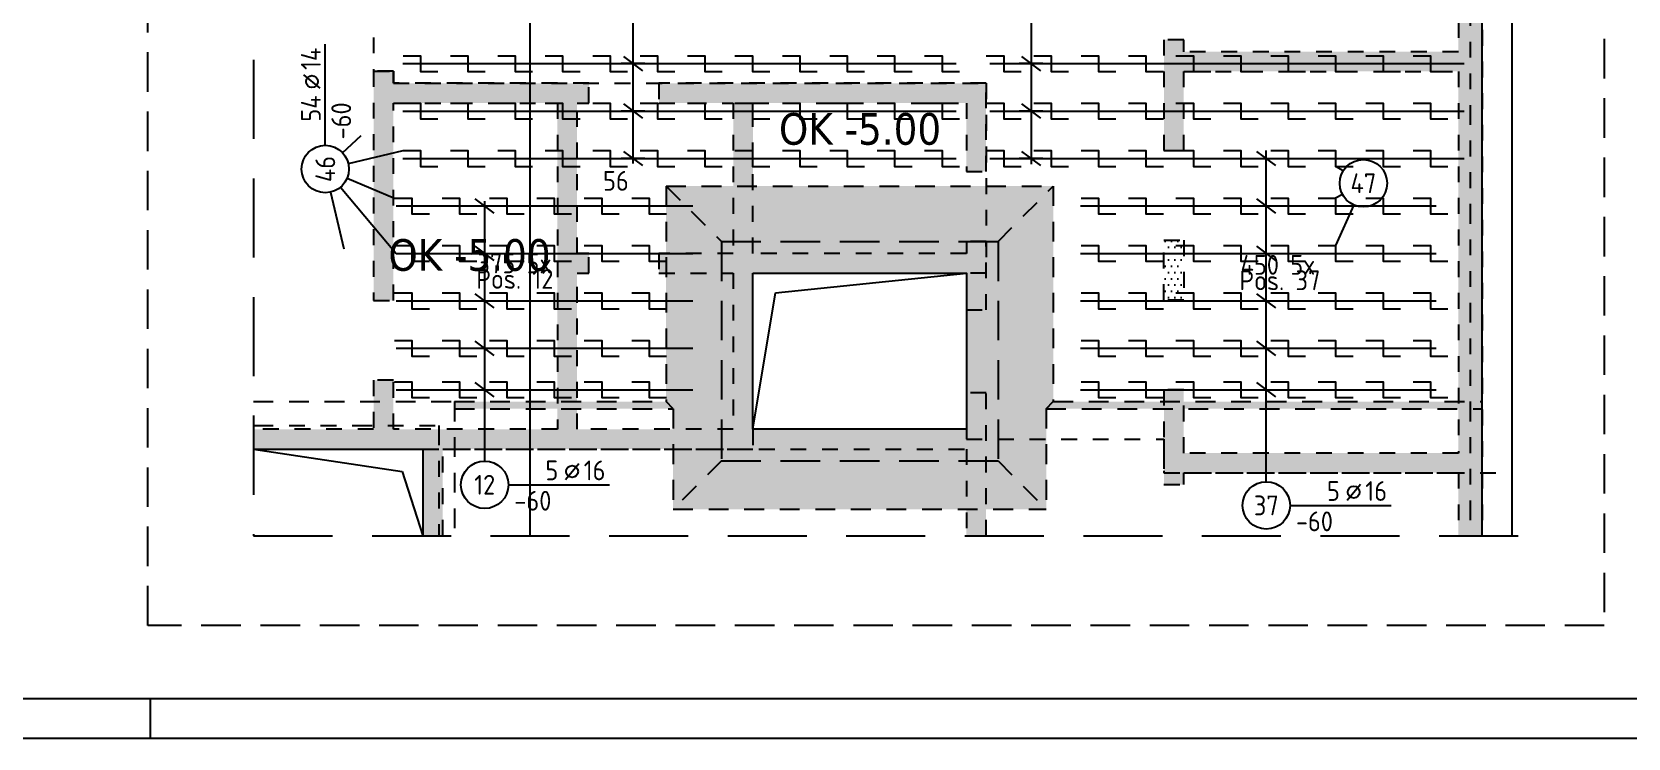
# Model space of a CAD drawing. Extents: x -28 to 85, y -37 to 54.
# Drawn here: x 39.7 to 49.8, y 0 to 4.46 of the extents above; entities that cross this region are included whole.
import ezdxf
from ezdxf.enums import TextEntityAlignment as Align

# ---------------------------------------------------------------- set-up
doc = ezdxf.new("R2010")
doc.units = 0
doc.header["$LTSCALE"] = 0.5
for name, pattern in [('AUSGEZOGEN', [1000.01, 1000, 0.01]), ('DIVIDE2', [0.625, 0.25, -0.125, 0, -0.125, 0, -0.125]), ('GESTRICHELTX2', [1.5, 1, -0.5]), ('HIDDEN', [0.375, 0.25, -0.125]), ('HIDDEN2', [0.187, 0.125, -0.062]), ('PUNKT', [0.175, 0.05, -0.125]), ('STRICHLINIE', [0.75, 0.5, -0.25]), ('VERDECKT', [0.375, 0.25, -0.125]), ('VERDECKTX2', [0.75, 0.5, -0.25])]:
    doc.linetypes.add(name, pattern=pattern)
for name, color, linetype in [('AFB', 7, 'Continuous'), ('AFU', 7, 'Continuous'), ('BETON', 7, 'Continuous'), ('DETAIL', 7, 'Continuous'), ('DRUEBER', 7, 'Continuous'), ('grau_dunkel', 7, 'Continuous'), ('grau_hell', 7, 'Continuous'), ('HILFE', 7, 'Continuous'), ('OBJEKT', 7, 'Continuous'), ('RAHMEN', 7, 'Continuous'), ('RND', 7, 'Continuous'), ('SCHRAFF', 7, 'Continuous'), ('VERDECKT', 7, 'Continuous'), ('Versprung oberseitig', 7, 'Continuous')]:
    doc.layers.add(name, color=color, linetype=linetype)
doc.layers.add('NOPLOT', color=7, linetype='Continuous', plot=False)
doc.styles.add('helv', font='tahoma.ttf')
doc.styles.add('txt', font='isocp.shx')
doc.linetypes.add('AFU_50L', pattern='A,0.75,["/",Standard,S=0.2,R=0,X=-0.01,Y=-0.1],0.07,["/",Standard,S=0.2,R=0,X=-0.01,Y=-0.1],0.75', length=1.57)
pattern_1 = [(0, (38.736006, -6.065056), (0.01984375, 0.0396875), [0, -0.0396875])]

# ---------------------------------------------------------------- blocks, each defined once
blk = doc.blocks.new('DINA0')
at = {"layer": 'RAHMEN', "color": 5}
blk.add_line((2, 0.5), (118.4, 0.5), dxfattribs=at)
at = {"layer": 'RAHMEN', "color": 7}
blk.add_line((80.9, 0.5), (80.9, 0), dxfattribs=at)
at = {"layer": 'RAHMEN'}
blk.add_line((0, 0), (118.9, 0), dxfattribs=at)
blk = doc.blocks.new('RND_LEI')
at = {"layer": 'RND', "color": 7, "linetype": 'Continuous'}
blk.add_line((1.022, 0.066), (1.19, 0.27), dxfattribs=at)
for centre, radius in [((0, 0), 0.3), ((1.106, 0.168), 0.075)]:
    blk.add_circle(centre, radius, dxfattribs=at)
at = {"layer": 'RND', "color": 7, "linetype": 'Continuous', "style": 'txt'}
blk.add_attdef('ANZ', text='', height=0.25, dxfattribs=at).set_placement((0.931, 0.057), align=Align.RIGHT)
for tag, p in [('DUM', (1.253, 0.057)), ('ABSTD', (1.674, 0.057)), ('POSTXT', (0.374, -0.327))]:
    blk.add_attdef(tag, p, '', height=0.25, dxfattribs=at)
blk.add_attdef('POSL', text='', height=0.25, dxfattribs=at).set_placement((0, 0), align=Align.MIDDLE)
blk = doc.blocks.new('RND_HIN')
at = {"layer": 'RND', "color": 7, "linetype": 'Continuous'}
blk.add_circle((0, 0), 0.3, dxfattribs=at)
at = {"layer": 'RND', "color": 7, "linetype": 'Continuous', "style": 'txt'}
blk.add_attdef('POSI', text='', height=0.25, dxfattribs=at).set_placement((0, 0), align=Align.MIDDLE)
blk = doc.blocks.new('lei_gre')
at = {"layer": 'RND', "color": 7, "linetype": 'Continuous'}
for p, q in [((-0.09, -0.12), (0.09, 0.12)), ((0, 0.15), (0, -0.15))]:
    blk.add_line(p, q, dxfattribs=at)

msp = doc.modelspace()

# ---------------------------------------------------------------- hatches: boundary and pattern name
at = {"layer": 'grau_dunkel'}
h = msp.add_hatch(color=21, dxfattribs=at)
h.paths.add_polyline_path([(45.81352, 1.75214), (45.81352, 3.13964), (44.06352, 3.13964), (44.06352, 1.75214)])
h.paths.add_polyline_path([(44.26352, 2.93964), (44.26352, 1.95214), (45.61352, 1.95214), (45.61352, 2.93964)], flags=16)
at = {"layer": 'grau_hell'}
h = msp.add_hatch(color=9, dxfattribs=at)
h.paths.add_polyline_path([(43.71352, 3.48964), (43.71352, 2.12714), (43.75852, 2.08214), (43.75852, 1.44714), (46.11852, 1.44714), (46.11852, 2.08214), (46.16352, 2.12714), (46.16352, 3.48964)])
h.paths.add_polyline_path([(44.06352, 3.13964), (44.06352, 1.75214), (45.81352, 1.75214), (45.81352, 3.13964)], flags=16)
h = msp.add_hatch(color=9, dxfattribs=at)
h.paths.add_polyline_path([(43.75852, 2.08214), (43.71352, 2.12714), (42.37602, 2.12714), (42.37602, 2.08214)])
h.paths.add_polyline_path([(46.16353, 2.12715), (46.11853, 2.08215), (48.87602, 2.08215), (48.87602, 2.12715)])
at = {"layer": 'SCHRAFF', "linetype": 'AUSGEZOGEN'}
h = msp.add_hatch(dxfattribs=at)
h.set_pattern_fill('DOTS', scale=0.025, double=1)
h.set_pattern_definition(pattern_1)
h.paths.add_polyline_path([(47.37602, 9.53847), (47.22602, 9.53847), (47.22602, 9.07714), (43.23852, 9.07714), (43.23852, 9.53847), (43.11352, 9.53847), (43.11352, 9.07714), (41.98852, 9.07714), (41.98852, 9.30214), (41.86352, 9.30214), (41.86352, 5.02964), (41.98852, 5.02964), (41.98852, 5.26464), (42.58102, 5.26464), (42.58102, 5.38964), (41.98852, 5.38964), (41.98852, 8.92714), (45.61352, 8.92714), (45.61352, 5.38964), (45.02352, 5.38964), (45.02352, 5.26464), (46.04852, 5.26464), (46.04852, 5.38964), (45.73852, 5.38964), (45.73852, 6.82714), (46.04852, 6.82714), (46.04852, 6.95214), (45.73852, 6.95214), (45.73852, 8.92714), (46.86352, 8.92714), (46.86352, 6.95214), (46.55352, 6.95214), (46.55352, 6.82714), (46.86352, 6.82714), (46.86352, 5.38964), (46.55352, 5.38964), (46.55352, 5.26464), (46.86352, 5.26464), (46.86352, 5.16464), (46.98852, 5.16464), (46.98852, 8.92714), (48.72602, 8.92714), (48.72602, 4.33964), (46.98852, 4.33964), (46.98852, 4.41464), (46.86352, 4.41464), (46.86352, 3.71464), (46.98852, 3.71464), (46.98852, 4.21464), (48.72602, 4.21464), (48.72602, 1.80214), (46.98852, 1.80214), (46.98852, 2.20214), (46.86352, 2.20214), (46.86352, 1.60214), (46.98852, 1.60214), (46.98852, 1.67714), (48.72602, 1.67714), (48.72602, 1.27918), (48.87602, 1.27918), (48.87602, 9.07714), (47.37602, 9.07714)])
h = msp.add_hatch(dxfattribs=at)
h.set_pattern_fill('DOTS', scale=0.025, double=1)
h.set_pattern_definition(pattern_1)
h.paths.add_polyline_path([(45.73852, 4.13964), (43.66852, 4.13964), (43.66852, 4.01464), (44.13852, 4.0146), (44.13852, 3.06464), (43.66852, 3.06464), (43.66852, 2.93964), (44.13852, 2.93964), (44.13852, 1.95214), (43.15102, 1.95214), (43.15102, 2.93964), (43.22602, 2.93964), (43.22602, 3.06464), (43.15102, 3.06464), (43.15102, 4.01464), (43.22602, 4.01464), (43.22602, 4.13964), (41.98852, 4.13964), (41.98852, 4.21714), (41.86352, 4.21714), (41.86352, 2.76714), (41.98852, 2.76714), (41.98852, 4.01464), (43.02602, 4.01464), (43.02602, 1.95214), (41.98852, 1.95214), (41.98852, 2.26214), (41.86352, 2.26214), (41.86352, 1.95214), (41.10359, 1.95214), (41.10359, 1.82714), (42.17602, 1.82714), (42.17602, 1.27918), (42.30102, 1.27918), (42.30102, 1.82714), (45.61352, 1.82714), (45.61352, 1.27918), (45.73852, 1.27918), (45.73852, 2.18214), (45.61352, 2.18214), (45.61352, 1.95214), (44.26352, 1.95214), (44.26352, 2.93964), (45.61352, 2.93964), (45.61352, 2.70714), (45.73852, 2.70714), (45.73852, 3.13964), (45.61352, 3.13964), (45.61352, 3.06464), (44.26352, 3.06463), (44.26352, 4.01464), (45.61352, 4.01464), (45.61352, 3.58214), (45.73852, 3.58214)])
h = msp.add_hatch(dxfattribs=at)
h.set_pattern_fill('DOTS', scale=0.025, double=1)
h.set_pattern_definition(pattern_1)
h.paths.add_polyline_path([(46.98852, 3.14714), (46.86352, 3.14714), (46.86352, 2.76964), (46.98852, 2.76964)])

# ---------------------------------------------------------------- linework, layer by layer
at = {"layer": 'AFB', "color": 1, "linetype": 'DIVIDE2'}
for p, q in [((48.80102, 9.00214), (48.80102, 1.27918)), ((41.10359, 1.97714), (42.27602, 1.97714)), ((42.27602, 1.97714), (42.27602, 1.27918))]:
    msp.add_line(p, q, dxfattribs=at)
at = {"layer": 'AFU', "color": 8, "linetype": 'AFU_50L'}
msp.add_line((42.85102, 9.07714), (42.85102, 1.27918), dxfattribs=at)
at = {"layer": 'BETON', "color": 6, "linetype": 'AUSGEZOGEN'}
for p, q in [((48.87602, 1.27918), (48.87602, 9.07714)), ((41.10359, 1.82714), (42.17602, 1.82714)), ((42.17602, 1.82714), (42.17602, 1.27918))]:
    msp.add_line(p, q, dxfattribs=at)
msp.add_lwpolyline([(44.26352, 2.93964), (45.61352, 2.93964), (45.61352, 1.95214), (44.26352, 1.95214)], close=True, dxfattribs=at)
at = {"layer": 'DETAIL', "color": 102, "linetype": 'STRICHLINIE'}
msp.add_lwpolyline([(40.43617, 0.71158), (40.43617, 11.17061), (49.64863, 11.17061), (49.64863, 0.71158)], close=True, dxfattribs=at)
at = {"layer": 'DRUEBER', "color": 7, "linetype": 'PUNKT', "lineweight": -2}
for p, q in [((48.72602, 8.92714), (48.72602, 4.33964)), ((46.86352, 4.41464), (46.86352, 3.71464)), ((46.98852, 4.41464), (46.86352, 4.41464)), ((46.98852, 4.33964), (46.98852, 4.41464)), ((48.72602, 4.33964), (46.98852, 4.33964)), ((41.86352, 4.21714), (41.86352, 2.76714)), ((41.98852, 4.21714), (41.86352, 4.21714)), ((41.98852, 4.13964), (41.98852, 4.21714)), ((46.98852, 4.21464), (48.72602, 4.21464)), ((46.98852, 3.71464), (46.98852, 4.21464)), ((48.72602, 4.21464), (48.72602, 1.80214)), ((43.22602, 4.13964), (41.98852, 4.13964)), ((43.22602, 4.01464), (43.22602, 4.13964)), ((43.66852, 4.13964), (43.66852, 4.01464)), ((45.73852, 4.13964), (43.66852, 4.13964)), ((45.73852, 3.58214), (45.73852, 4.13964)), ((41.98852, 4.01464), (43.02602, 4.01464)), ((41.98852, 2.76714), (41.98852, 4.01464)), ((43.02602, 4.01464), (43.02602, 1.95214)), ((43.15102, 4.01464), (43.22602, 4.01464)), ((43.15102, 3.06464), (43.15102, 4.01464)), ((43.66852, 4.01464), (44.13852, 4.0146)), ((44.13852, 4.0146), (44.13852, 3.06464)), ((44.26352, 4.01464), (45.61352, 4.01464)), ((44.26352, 3.06463), (44.26352, 4.01464)), ((45.61352, 4.01464), (45.61352, 3.58214)), ((46.86352, 3.71464), (46.98852, 3.71464)), ((45.61352, 3.58214), (45.73852, 3.58214)), ((45.61352, 3.13964), (45.61352, 3.06464)), ((45.73852, 3.13964), (45.61352, 3.13964)), ((45.73852, 2.70714), (45.73852, 3.13964)), ((43.22602, 3.06464), (43.15102, 3.06464)), ((43.22602, 2.93964), (43.22602, 3.06464)), ((43.66852, 3.06464), (43.66852, 2.93964)), ((44.13852, 3.06464), (43.66852, 3.06464)), ((45.61352, 3.06464), (44.26352, 3.06463)), ((43.15102, 2.93964), (43.22602, 2.93964)), ((43.15102, 1.95214), (43.15102, 2.93964)), ((43.66852, 2.93964), (44.13852, 2.93964)), ((44.13852, 2.93964), (44.13852, 1.95214)), ((44.26352, 2.93964), (45.61352, 2.93964)), ((44.26352, 1.95214), (44.26352, 2.93964)), ((45.61352, 2.93964), (45.61352, 2.70714)), ((41.86352, 2.76714), (41.98852, 2.76714)), ((45.61352, 2.70714), (45.73852, 2.70714)), ((41.86352, 2.26214), (41.86352, 1.95214)), ((41.98852, 2.26214), (41.86352, 2.26214)), ((41.98852, 1.95214), (41.98852, 2.26214)), ((45.61352, 2.18214), (45.61352, 1.95214)), ((45.73852, 2.18214), (45.61352, 2.18214)), ((45.73852, 1.27918), (45.73852, 2.18214)), ((46.86352, 2.20214), (46.86352, 1.60214)), ((46.98852, 2.20214), (46.86352, 2.20214)), ((46.98852, 1.80214), (46.98852, 2.20214)), ((41.86352, 1.95214), (41.10359, 1.95214)), ((43.02602, 1.95214), (41.98852, 1.95214)), ((44.13852, 1.95214), (43.15102, 1.95214)), ((45.61352, 1.95214), (44.26352, 1.95214)), ((41.10359, 1.82714), (42.17602, 1.82714)), ((42.17602, 1.82714), (42.17602, 1.27918)), ((42.30102, 1.82714), (45.61352, 1.82714)), ((42.30102, 1.27918), (42.30102, 1.82714)), ((45.61352, 1.82714), (45.61352, 1.27918)), ((48.72602, 1.80214), (46.98852, 1.80214)), ((46.98852, 1.67714), (48.72602, 1.67714)), ((46.98852, 1.60214), (46.98852, 1.67714)), ((48.72602, 1.67714), (48.72602, 1.27918)), ((46.86352, 1.60214), (46.98852, 1.60214))]:
    msp.add_line(p, q, dxfattribs=at)
msp.add_lwpolyline([(47.37602, 9.53847), (47.37602, 9.07714), (48.87602, 9.07714), (48.87602, 1.27918)], dxfattribs=at)
msp.add_lwpolyline([(46.86352, 3.14714), (46.98852, 3.14714), (46.98852, 2.76964), (46.86352, 2.76964)], close=True, dxfattribs=at)
at = {"layer": 'HILFE', "color": 102, "linetype": 'GESTRICHELTX2'}
for p, q in [((41.10359, 9.53847), (41.10359, 1.27918)), ((41.10359, 1.27918), (49.15474, 1.27918))]:
    msp.add_line(p, q, dxfattribs=at)
at = {"layer": 'HILFE', "color": 102, "linetype": 'AUSGEZOGEN'}
for p, q in [((44.40609, 2.81486), (45.6135, 2.93964)), ((44.26342, 1.95214), (44.40609, 2.81486)), ((41.10359, 1.82714), (42.04416, 1.68469)), ((42.04416, 1.68469), (42.17602, 1.27918))]:
    msp.add_line(p, q, dxfattribs=at)
at = {"layer": 'OBJEKT', "color": 7, "linetype": 'AUSGEZOGEN'}
msp.add_line((49.06602, 1.27918), (49.06602, 9.26714), dxfattribs=at)
at = {"layer": 'RND', "color": 102, "linetype": 'AUSGEZOGEN'}
for p, q in [((43.50411, 8.30997), (43.50411, 3.63193)), ((46.02271, 8.28797), (46.02271, 3.62934)), ((41.66753, 3.69999), (41.78468, 3.8094)), ((41.70385, 3.63224), (42.04958, 3.71429)), ((47.51073, 1.62103), (47.51073, 3.71484)), ((41.6963, 3.53975), (41.99645, 3.41429)), ((47.99666, 3.58564), (47.94949, 3.61429)), ((41.59167, 3.45146), (41.67471, 3.0921)), ((41.65454, 3.48288), (42.00714, 3.06429)), ((47.99251, 3.43722), (47.94949, 3.41429)), ((42.56643, 1.75138), (42.56643, 3.39527)), ((48.06381, 3.37078), (47.94949, 3.11429))]:
    msp.add_line(p, q, dxfattribs=at)
at = {"layer": 'RND', "color": 7, "linetype": 'AUSGEZOGEN'}
for p, q in [((41.5579, 3.74761), (41.5579, 4.38761)), ((42.71643, 1.60138), (43.35643, 1.60138)), ((47.66073, 1.47103), (48.30073, 1.47103))]:
    msp.add_line(p, q, dxfattribs=at)
at = {"layer": 'RND', "color": 1, "linetype": 'AUSGEZOGEN'}
for points in [[(42.04812, 4.26429), (45.54812, 4.26429)], [(42.04958, 4.31429), (42.15958, 4.31429), (42.15958, 4.21429), (42.26958, 4.21429)], [(42.34958, 4.31429), (42.45958, 4.31429), (42.45958, 4.21429), (42.56958, 4.21429)], [(42.64958, 4.31429), (42.75958, 4.31429), (42.75958, 4.21429), (42.86958, 4.21429)], [(42.94958, 4.31429), (43.05958, 4.31429), (43.05958, 4.21429), (43.16958, 4.21429)], [(43.24958, 4.31429), (43.35958, 4.31429), (43.35958, 4.21429), (43.46958, 4.21429)], [(43.54958, 4.31429), (43.65958, 4.31429), (43.65958, 4.21429), (43.76958, 4.21429)], [(43.84958, 4.31429), (43.95958, 4.31429), (43.95958, 4.21429), (44.06958, 4.21429)], [(44.14958, 4.31429), (44.25958, 4.31429), (44.25958, 4.21429), (44.36958, 4.21429)], [(44.44958, 4.31429), (44.55958, 4.31429), (44.55958, 4.21429), (44.66958, 4.21429)], [(44.74958, 4.31429), (44.85958, 4.31429), (44.85958, 4.21429), (44.96958, 4.21429)], [(45.04958, 4.31429), (45.15958, 4.31429), (45.15958, 4.21429), (45.26958, 4.21429)], [(45.34958, 4.31429), (45.45958, 4.31429), (45.45958, 4.21429), (45.56958, 4.21429)], [(45.73949, 4.31429), (45.84949, 4.31429), (45.84949, 4.21429), (45.95949, 4.21429)], [(45.76185, 4.26429), (48.76185, 4.26429)], [(46.03949, 4.31429), (46.14949, 4.31429), (46.14949, 4.21429), (46.25949, 4.21429)], [(46.33949, 4.31429), (46.44949, 4.31429), (46.44949, 4.21429), (46.55949, 4.21429)], [(46.63949, 4.31429), (46.74949, 4.31429), (46.74949, 4.21429), (46.85949, 4.21429)], [(46.93949, 4.31429), (47.04949, 4.31429), (47.04949, 4.21429), (47.15949, 4.21429)], [(47.23949, 4.31429), (47.34949, 4.31429), (47.34949, 4.21429), (47.45949, 4.21429)], [(47.53949, 4.31429), (47.64949, 4.31429), (47.64949, 4.21429), (47.75949, 4.21429)], [(47.83949, 4.31429), (47.94949, 4.31429), (47.94949, 4.21429), (48.05949, 4.21429)], [(48.13949, 4.31429), (48.24949, 4.31429), (48.24949, 4.21429), (48.35949, 4.21429)], [(48.43949, 4.31429), (48.54949, 4.31429), (48.54949, 4.21429), (48.65949, 4.21429)], [(42.04812, 3.96429), (45.54812, 3.96429)], [(42.04958, 4.01429), (42.15958, 4.01429), (42.15958, 3.91429), (42.26958, 3.91429)], [(42.34958, 4.01429), (42.45958, 4.01429), (42.45958, 3.91429), (42.56958, 3.91429)], [(42.64958, 4.01429), (42.75958, 4.01429), (42.75958, 3.91429), (42.86958, 3.91429)], [(42.94958, 4.01429), (43.05958, 4.01429), (43.05958, 3.91429), (43.16958, 3.91429)], [(43.24958, 4.01429), (43.35958, 4.01429), (43.35958, 3.91429), (43.46958, 3.91429)], [(43.54958, 4.01429), (43.65958, 4.01429), (43.65958, 3.91429), (43.76958, 3.91429)], [(43.84958, 4.01429), (43.95958, 4.01429), (43.95958, 3.91429), (44.06958, 3.91429)], [(44.14958, 4.01429), (44.25958, 4.01429), (44.25958, 3.91429), (44.36958, 3.91429)], [(44.44958, 4.01429), (44.55958, 4.01429), (44.55958, 3.91429), (44.66958, 3.91429)], [(44.74958, 4.01429), (44.85958, 4.01429), (44.85958, 3.91429), (44.96958, 3.91429)], [(45.04958, 4.01429), (45.15958, 4.01429), (45.15958, 3.91429), (45.26958, 3.91429)], [(45.34958, 4.01429), (45.45958, 4.01429), (45.45958, 3.91429), (45.56958, 3.91429)], [(45.73949, 4.01429), (45.84949, 4.01429), (45.84949, 3.91429), (45.95949, 3.91429)], [(45.76185, 3.96429), (48.76185, 3.96429)], [(46.03949, 4.01429), (46.14949, 4.01429), (46.14949, 3.91429), (46.25949, 3.91429)], [(46.33949, 4.01429), (46.44949, 4.01429), (46.44949, 3.91429), (46.55949, 3.91429)], [(46.63949, 4.01429), (46.74949, 4.01429), (46.74949, 3.91429), (46.85949, 3.91429)], [(46.93949, 4.01429), (47.04949, 4.01429), (47.04949, 3.91429), (47.15949, 3.91429)], [(47.23949, 4.01429), (47.34949, 4.01429), (47.34949, 3.91429), (47.45949, 3.91429)], [(47.53949, 4.01429), (47.64949, 4.01429), (47.64949, 3.91429), (47.75949, 3.91429)], [(47.83949, 4.01429), (47.94949, 4.01429), (47.94949, 3.91429), (48.05949, 3.91429)], [(48.13949, 4.01429), (48.24949, 4.01429), (48.24949, 3.91429), (48.35949, 3.91429)], [(48.43949, 4.01429), (48.54949, 4.01429), (48.54949, 3.91429), (48.65949, 3.91429)], [(42.04812, 3.66429), (45.54812, 3.66429)], [(42.04958, 3.71429), (42.15958, 3.71429), (42.15958, 3.61429), (42.26958, 3.61429)], [(42.34958, 3.71429), (42.45958, 3.71429), (42.45958, 3.61429), (42.56958, 3.61429)], [(42.64958, 3.71429), (42.75958, 3.71429), (42.75958, 3.61429), (42.86958, 3.61429)], [(42.94958, 3.71429), (43.05958, 3.71429), (43.05958, 3.61429), (43.16958, 3.61429)], [(43.24958, 3.71429), (43.35958, 3.71429), (43.35958, 3.61429), (43.46958, 3.61429)], [(43.54958, 3.71429), (43.65958, 3.71429), (43.65958, 3.61429), (43.76958, 3.61429)], [(43.84958, 3.71429), (43.95958, 3.71429), (43.95958, 3.61429), (44.06958, 3.61429)], [(44.14958, 3.71429), (44.25958, 3.71429), (44.25958, 3.61429), (44.36958, 3.61429)], [(44.44958, 3.71429), (44.55958, 3.71429), (44.55958, 3.61429), (44.66958, 3.61429)], [(44.74958, 3.71429), (44.85958, 3.71429), (44.85958, 3.61429), (44.96958, 3.61429)], [(45.04958, 3.71429), (45.15958, 3.71429), (45.15958, 3.61429), (45.26958, 3.61429)], [(45.34958, 3.71429), (45.45958, 3.71429), (45.45958, 3.61429), (45.56958, 3.61429)], [(45.73949, 3.71429), (45.84949, 3.71429), (45.84949, 3.61429), (45.95949, 3.61429)], [(45.76185, 3.66429), (48.76185, 3.66429)], [(46.03949, 3.71429), (46.14949, 3.71429), (46.14949, 3.61429), (46.25949, 3.61429)], [(46.33949, 3.71429), (46.44949, 3.71429), (46.44949, 3.61429), (46.55949, 3.61429)], [(46.63949, 3.71429), (46.74949, 3.71429), (46.74949, 3.61429), (46.85949, 3.61429)], [(46.93949, 3.71429), (47.04949, 3.71429), (47.04949, 3.61429), (47.15949, 3.61429)], [(47.23949, 3.71429), (47.34949, 3.71429), (47.34949, 3.61429), (47.45949, 3.61429)], [(47.53949, 3.71429), (47.64949, 3.71429), (47.64949, 3.61429), (47.75949, 3.61429)], [(47.83949, 3.71429), (47.94949, 3.71429), (47.94949, 3.61429), (48.05949, 3.61429)], [(48.13949, 3.71429), (48.24949, 3.71429), (48.24949, 3.61429), (48.35949, 3.61429)], [(48.43949, 3.71429), (48.54949, 3.71429), (48.54949, 3.61429), (48.65949, 3.61429)], [(41.99645, 3.41429), (42.10645, 3.41429), (42.10645, 3.31429), (42.21645, 3.31429)], [(42.00714, 3.36429), (43.88214, 3.36429)], [(42.29645, 3.41429), (42.40645, 3.41429), (42.40645, 3.31429), (42.51645, 3.31429)], [(42.59645, 3.41429), (42.70645, 3.41429), (42.70645, 3.31429), (42.81645, 3.31429)], [(42.89645, 3.41429), (43.00645, 3.41429), (43.00645, 3.31429), (43.11645, 3.31429)], [(43.19645, 3.41429), (43.30645, 3.41429), (43.30645, 3.31429), (43.41645, 3.31429)], [(43.49645, 3.41429), (43.60645, 3.41429), (43.60645, 3.31429), (43.71645, 3.31429)], [(46.33532, 3.36429), (48.58532, 3.36429)], [(46.33949, 3.41429), (46.44949, 3.41429), (46.44949, 3.31429), (46.55949, 3.31429)], [(46.63949, 3.41429), (46.74949, 3.41429), (46.74949, 3.31429), (46.85949, 3.31429)], [(46.93949, 3.41429), (47.04949, 3.41429), (47.04949, 3.31429), (47.15949, 3.31429)], [(47.23949, 3.41429), (47.34949, 3.41429), (47.34949, 3.31429), (47.45949, 3.31429)], [(47.53949, 3.41429), (47.64949, 3.41429), (47.64949, 3.31429), (47.75949, 3.31429)], [(47.83949, 3.41429), (47.94949, 3.41429), (47.94949, 3.31429), (48.05949, 3.31429)], [(48.13949, 3.41429), (48.24949, 3.41429), (48.24949, 3.31429), (48.35949, 3.31429)], [(48.43949, 3.41429), (48.54949, 3.41429), (48.54949, 3.31429), (48.65949, 3.31429)], [(41.99645, 3.11429), (42.10645, 3.11429), (42.10645, 3.01429), (42.21645, 3.01429)], [(42.00714, 3.06429), (43.88214, 3.06429)], [(42.29645, 3.11429), (42.40645, 3.11429), (42.40645, 3.01429), (42.51645, 3.01429)], [(42.59645, 3.11429), (42.70645, 3.11429), (42.70645, 3.01429), (42.81645, 3.01429)], [(42.89645, 3.11429), (43.00645, 3.11429), (43.00645, 3.01429), (43.11645, 3.01429)], [(43.19645, 3.11429), (43.30645, 3.11429), (43.30645, 3.01429), (43.41645, 3.01429)], [(43.49645, 3.11429), (43.60645, 3.11429), (43.60645, 3.01429), (43.71645, 3.01429)], [(46.33532, 3.06429), (48.58532, 3.06429)], [(46.33949, 3.11429), (46.44949, 3.11429), (46.44949, 3.01429), (46.55949, 3.01429)], [(46.63949, 3.11429), (46.74949, 3.11429), (46.74949, 3.01429), (46.85949, 3.01429)], [(46.93949, 3.11429), (47.04949, 3.11429), (47.04949, 3.01429), (47.15949, 3.01429)], [(47.23949, 3.11429), (47.34949, 3.11429), (47.34949, 3.01429), (47.45949, 3.01429)], [(47.53949, 3.11429), (47.64949, 3.11429), (47.64949, 3.01429), (47.75949, 3.01429)], [(47.83949, 3.11429), (47.94949, 3.11429), (47.94949, 3.01429), (48.05949, 3.01429)], [(48.13949, 3.11429), (48.24949, 3.11429), (48.24949, 3.01429), (48.35949, 3.01429)], [(48.43949, 3.11429), (48.54949, 3.11429), (48.54949, 3.01429), (48.65949, 3.01429)], [(41.99645, 2.81429), (42.10645, 2.81429), (42.10645, 2.71429), (42.21645, 2.71429)], [(42.00714, 2.76429), (43.88214, 2.76429)], [(42.29645, 2.81429), (42.40645, 2.81429), (42.40645, 2.71429), (42.51645, 2.71429)], [(42.59645, 2.81429), (42.70645, 2.81429), (42.70645, 2.71429), (42.81645, 2.71429)], [(42.89645, 2.81429), (43.00645, 2.81429), (43.00645, 2.71429), (43.11645, 2.71429)], [(43.19645, 2.81429), (43.30645, 2.81429), (43.30645, 2.71429), (43.41645, 2.71429)], [(43.49645, 2.81429), (43.60645, 2.81429), (43.60645, 2.71429), (43.71645, 2.71429)], [(46.33532, 2.76429), (48.58532, 2.76429)], [(46.33949, 2.81429), (46.44949, 2.81429), (46.44949, 2.71429), (46.55949, 2.71429)], [(46.63949, 2.81429), (46.74949, 2.81429), (46.74949, 2.71429), (46.85949, 2.71429)], [(46.93949, 2.81429), (47.04949, 2.81429), (47.04949, 2.71429), (47.15949, 2.71429)], [(47.23949, 2.81429), (47.34949, 2.81429), (47.34949, 2.71429), (47.45949, 2.71429)], [(47.53949, 2.81429), (47.64949, 2.81429), (47.64949, 2.71429), (47.75949, 2.71429)], [(47.83949, 2.81429), (47.94949, 2.81429), (47.94949, 2.71429), (48.05949, 2.71429)], [(48.13949, 2.81429), (48.24949, 2.81429), (48.24949, 2.71429), (48.35949, 2.71429)], [(48.43949, 2.81429), (48.54949, 2.81429), (48.54949, 2.71429), (48.65949, 2.71429)], [(41.99645, 2.51429), (42.10645, 2.51429), (42.10645, 2.41429), (42.21645, 2.41429)], [(42.00714, 2.46429), (43.88214, 2.46429)], [(42.29645, 2.51429), (42.40645, 2.51429), (42.40645, 2.41429), (42.51645, 2.41429)], [(42.59645, 2.51429), (42.70645, 2.51429), (42.70645, 2.41429), (42.81645, 2.41429)], [(42.89645, 2.51429), (43.00645, 2.51429), (43.00645, 2.41429), (43.11645, 2.41429)], [(43.19645, 2.51429), (43.30645, 2.51429), (43.30645, 2.41429), (43.41645, 2.41429)], [(43.49645, 2.51429), (43.60645, 2.51429), (43.60645, 2.41429), (43.71645, 2.41429)], [(46.33532, 2.46429), (48.58532, 2.46429)], [(46.33949, 2.51429), (46.44949, 2.51429), (46.44949, 2.41429), (46.55949, 2.41429)], [(46.63949, 2.51429), (46.74949, 2.51429), (46.74949, 2.41429), (46.85949, 2.41429)], [(46.93949, 2.51429), (47.04949, 2.51429), (47.04949, 2.41429), (47.15949, 2.41429)], [(47.23949, 2.51429), (47.34949, 2.51429), (47.34949, 2.41429), (47.45949, 2.41429)], [(47.53949, 2.51429), (47.64949, 2.51429), (47.64949, 2.41429), (47.75949, 2.41429)], [(47.83949, 2.51429), (47.94949, 2.51429), (47.94949, 2.41429), (48.05949, 2.41429)], [(48.13949, 2.51429), (48.24949, 2.51429), (48.24949, 2.41429), (48.35949, 2.41429)], [(48.43949, 2.51429), (48.54949, 2.51429), (48.54949, 2.41429), (48.65949, 2.41429)], [(41.99645, 2.25246), (42.10645, 2.25246), (42.10645, 2.15246), (42.21645, 2.15246)], [(42.29645, 2.25246), (42.40645, 2.25246), (42.40645, 2.15246), (42.51645, 2.15246)], [(42.59645, 2.25246), (42.70645, 2.25246), (42.70645, 2.15246), (42.81645, 2.15246)], [(42.89645, 2.25246), (43.00645, 2.25246), (43.00645, 2.15246), (43.11645, 2.15246)], [(43.19645, 2.25246), (43.30645, 2.25246), (43.30645, 2.15246), (43.41645, 2.15246)], [(43.49645, 2.25246), (43.60645, 2.25246), (43.60645, 2.15246), (43.71645, 2.15246)], [(46.33949, 2.25246), (46.44949, 2.25246), (46.44949, 2.15246), (46.55949, 2.15246)], [(46.63949, 2.25246), (46.74949, 2.25246), (46.74949, 2.15246), (46.85949, 2.15246)], [(46.93949, 2.25246), (47.04949, 2.25246), (47.04949, 2.15246), (47.15949, 2.15246)], [(47.23949, 2.25246), (47.34949, 2.25246), (47.34949, 2.15246), (47.45949, 2.15246)], [(47.53949, 2.25246), (47.64949, 2.25246), (47.64949, 2.15246), (47.75949, 2.15246)], [(47.83949, 2.25246), (47.94949, 2.25246), (47.94949, 2.15246), (48.05949, 2.15246)], [(48.13949, 2.25246), (48.24949, 2.25246), (48.24949, 2.15246), (48.35949, 2.15246)], [(48.43949, 2.25246), (48.54949, 2.25246), (48.54949, 2.15246), (48.65949, 2.15246)], [(42.00714, 2.20246), (43.88214, 2.20246)], [(46.33532, 2.20246), (48.58532, 2.20246)]]:
    msp.add_lwpolyline(points, dxfattribs=at)
at = {"layer": 'VERDECKT', "color": 7, "linetype": 'VERDECKT'}
for p, q in [((43.71352, 3.48964), (44.06352, 3.13964)), ((45.81352, 3.13964), (46.16352, 3.48964)), ((42.37602, 2.12714), (43.71352, 2.12714)), ((46.16353, 2.12715), (48.87602, 2.12715)), ((42.37602, 2.08214), (43.75852, 2.08214)), ((46.11853, 2.08215), (48.87602, 2.08215)), ((44.06352, 1.75223), (43.75852, 1.44714)), ((45.81352, 1.75214), (46.11852, 1.44714))]:
    msp.add_line(p, q, dxfattribs=at)
at = {"layer": 'VERDECKT', "color": 7, "linetype": 'HIDDEN'}
for p, q in [((43.71352, 3.48964), (43.71352, 2.12714)), ((43.71352, 3.48964), (46.16352, 3.48964)), ((46.16352, 3.48964), (46.16352, 2.12715)), ((41.10359, 2.12714), (42.37602, 2.12714)), ((42.37602, 2.12714), (42.37602, 1.27918)), ((43.75852, 2.08214), (43.71352, 2.12714)), ((46.11852, 2.08214), (46.16352, 2.12714)), ((43.75852, 2.08214), (43.75852, 1.44714)), ((46.11852, 2.08214), (46.11852, 1.44714)), ((43.75852, 1.44714), (46.11852, 1.44714))]:
    msp.add_line(p, q, dxfattribs=at)
at = {"layer": 'VERDECKT', "color": 7, "linetype": 'VERDECKTX2'}
for p, q in [((44.06352, 3.13964), (44.06352, 1.75214)), ((44.06352, 3.13964), (45.81352, 3.13964)), ((45.81352, 3.13964), (45.81352, 1.75214)), ((44.06352, 1.75214), (45.81352, 1.75214))]:
    msp.add_line(p, q, dxfattribs=at)
at = {"layer": 'Versprung oberseitig', "color": 1, "linetype": 'HIDDEN2'}
for p, q in [((41.86352, 5.02964), (41.86352, 4.21714)), ((41.86352, 4.21714), (41.98852, 4.21714)), ((41.98852, 4.21714), (41.98852, 4.13964)), ((41.98852, 4.13964), (45.73852, 4.13964)), ((45.73852, 4.13964), (45.73852, 2.93964)), ((45.73852, 2.93964), (45.61352, 2.93964)), ((44.26352, 1.95274), (44.26352, 1.82714)), ((45.61352, 1.95214), (45.61352, 1.88964)), ((42.17602, 1.82714), (44.26352, 1.82714)), ((45.61352, 1.88964), (46.86352, 1.88964)), ((46.86352, 1.88964), (46.86352, 1.67714)), ((46.86352, 1.67714), (49.06602, 1.67714))]:
    msp.add_line(p, q, dxfattribs=at)

# ---------------------------------------------------------------- block references
at = {"layer": 'RAHMEN', "color": 7, "linetype": 'AUSGEZOGEN', "xscale": 0.5, "yscale": 0.5, "zscale": 0.5}
msp.add_blockref('DINA0', (0, 0), dxfattribs=at)
at = {"layer": 'RND', "color": 7, "linetype": 'AUSGEZOGEN', "xscale": 0.5, "yscale": 0.5, "zscale": 0.5, "rotation": 90}
msp.add_blockref('RND_LEI', (41.5579, 3.59761), dxfattribs=at).add_auto_attribs({'POSL': '46', 'DUM': '14', 'ANZ': '54', 'POSTXT': '-60'})
at = {"layer": 'RND', "color": 102, "linetype": 'AUSGEZOGEN', "xscale": 0.5, "yscale": 0.5, "zscale": 0.5}
for p, rotation in [((43.50411, 4.26429), 270), ((46.02271, 4.26429), 270), ((43.50411, 3.96429), 270), ((46.02271, 3.96429), 270), ((43.50411, 3.66429), 270), ((46.02271, 3.66429), 270), ((47.51073, 3.66429), 90), ((42.56643, 3.36429), 90), ((47.51073, 3.36429), 90), ((42.56643, 3.06429), 90), ((47.51073, 3.06429), 90), ((42.56643, 2.76429), 90), ((47.51073, 2.76429), 90), ((42.56643, 2.46429), 90), ((47.51073, 2.46429), 90), ((42.56643, 2.20246), 90), ((47.51073, 2.20246), 90)]:
    msp.add_blockref('lei_gre', p, dxfattribs=dict(at, rotation=rotation))
at = {"layer": 'RND', "color": 7, "linetype": 'AUSGEZOGEN', "xscale": 0.5, "yscale": 0.5, "zscale": 0.5}
for name, p, values in [('RND_HIN', (48.12487, 3.50779), {'POSI': '47'}), ('RND_LEI', (42.56643, 1.60138), {'POSL': '12', 'DUM': '16', 'ANZ': '5', 'POSTXT': '-60'}), ('RND_LEI', (47.51073, 1.47103), {'POSL': '37', 'DUM': '16', 'ANZ': '5', 'POSTXT': '-60'})]:
    msp.add_blockref(name, p, dxfattribs=at).add_auto_attribs(values)

# ---------------------------------------------------------------- texts
at = {"layer": 'NOPLOT', "color": 191, "linetype": 'AUSGEZOGEN', "style": 'helv'}
for p in [(44.42781, 3.75167), (41.95748, 2.95443)]:
    msp.add_text('OK -5.00', height=0.2, dxfattribs=at).set_placement(p)
at = {"layer": 'NOPLOT', "color": 191, "linetype": 'Continuous', "style": 'txt'}
for s, p in [('56', (43.3148, 3.46057)), ('375 5x', (42.52038, 2.93832)), ('450 5x', (47.34783, 2.92942)), ('Pos. 12', (42.51351, 2.84049)), ('Pos. 37', (47.34096, 2.83159))]:
    msp.add_text(s, height=0.125, dxfattribs=at).set_placement(p)

doc.saveas('drawing.dxf')
